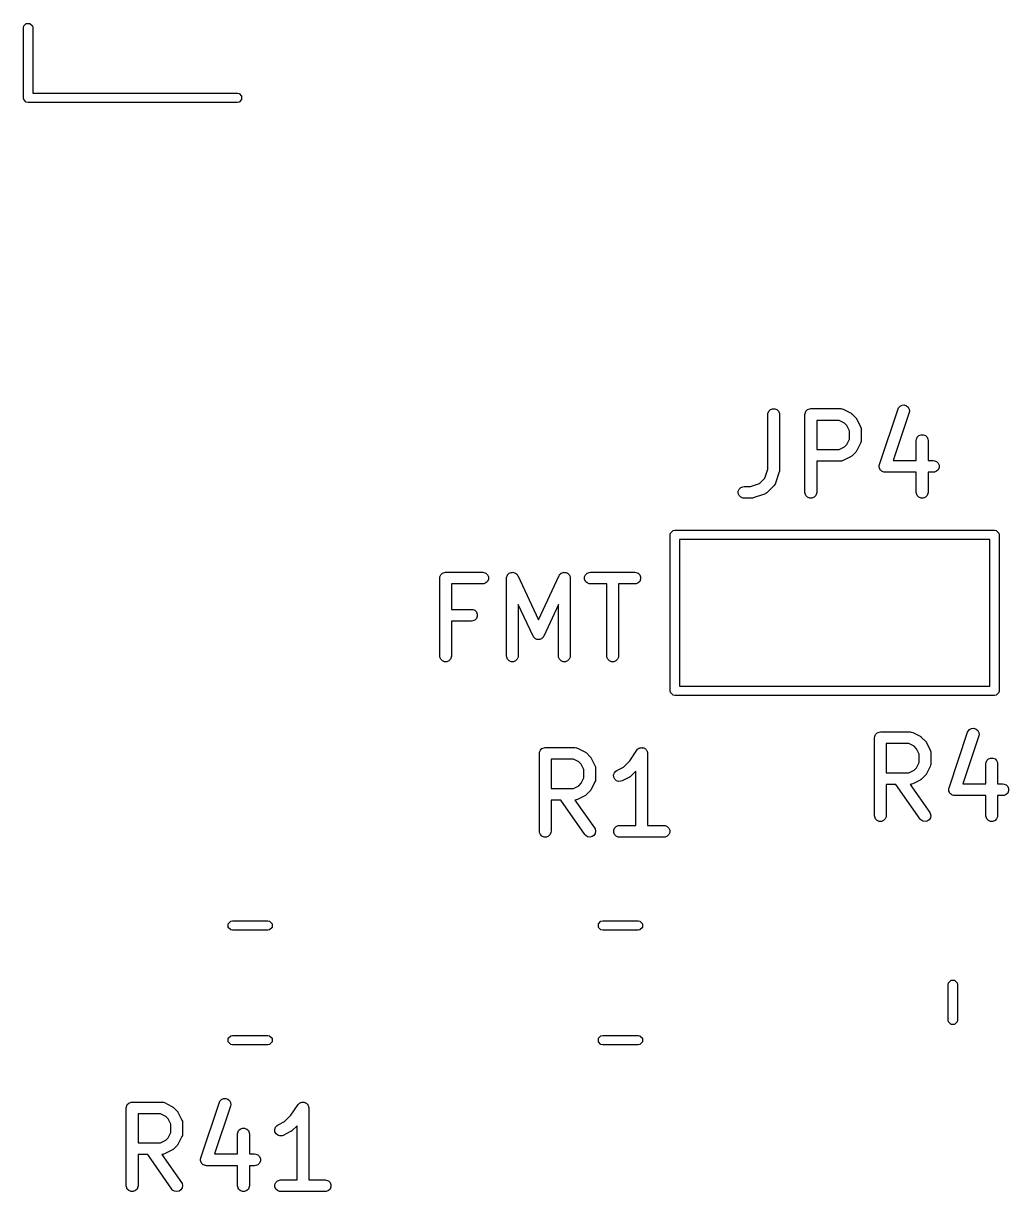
# Model space of a CAD drawing. Extents: x 2.05 to 8.87, y -5.84 to -2.88.
# Drawn here: x 4.305 to 4.802, y -4.387 to -3.797 of the extents above; entities that cross this region are included whole.
import ezdxf

# ---------------------------------------------------------------- set-up
doc = ezdxf.new("R2010")
doc.units = 0
doc.header["$MEASUREMENT"] = 0
doc.layers.add('BLACK', color=7, linetype='CONTINUOUS')

msp = doc.modelspace()

# ---------------------------------------------------------------- linework, layer by layer
at = {"layer": 'BLACK', "linetype": 'CONTINUOUS'}
for p, q in [((4.30472, -3.79882), (4.3049, -3.79791)), ((4.30472, -3.83425), (4.30472, -3.79882)), ((4.3049, -3.79791), (4.30618, -3.79664)), ((4.30618, -3.79664), (4.30799, -3.79664)), ((4.30799, -3.79664), (4.30927, -3.79791)), ((4.30927, -3.79791), (4.30945, -3.79882)), ((4.30945, -3.79882), (4.30945, -3.83189)), ((4.3049, -3.83516), (4.30472, -3.83425)), ((4.30618, -3.83643), (4.3049, -3.83516)), ((4.30709, -3.83661), (4.30618, -3.83643)), ((4.4128, -3.83661), (4.30709, -3.83661)), ((4.30945, -3.83189), (4.4128, -3.83189)), ((4.4128, -3.83189), (4.4137, -3.83207)), ((4.4137, -3.83643), (4.4128, -3.83661)), ((4.4137, -3.83207), (4.41498, -3.83335)), ((4.41498, -3.83516), (4.4137, -3.83643)), ((4.41498, -3.83335), (4.41498, -3.83516)), ((4.74678, -3.99095), (4.74753, -3.99008)), ((4.74753, -3.99008), (4.74856, -3.98956)), ((4.74856, -3.98956), (4.74971, -3.98948)), ((4.74971, -3.98948), (4.75081, -3.98984)), ((4.75081, -3.98984), (4.75168, -3.9906)), ((4.75168, -3.9906), (4.75219, -3.99163)), ((4.68077, -3.99428), (4.68083, -3.99371)), ((4.68077, -4.02193), (4.68077, -3.99428)), ((4.68083, -3.99371), (4.68127, -3.99264)), ((4.68127, -3.99264), (4.68209, -3.99183)), ((4.68209, -3.99183), (4.68315, -3.99139)), ((4.68315, -3.99139), (4.6843, -3.99139)), ((4.6843, -3.99139), (4.68537, -3.99183)), ((4.68537, -3.99183), (4.68618, -3.99264)), ((4.68618, -3.99264), (4.68662, -3.99371)), ((4.68662, -3.99371), (4.68668, -3.99428)), ((4.68668, -3.99428), (4.68668, -4.02241)), ((4.69952, -3.99428), (4.69958, -3.99371)), ((4.69952, -4.03365), (4.69952, -3.99428)), ((4.69958, -3.99371), (4.70002, -3.99264)), ((4.70002, -3.99264), (4.70083, -3.99183)), ((4.70083, -3.99183), (4.7019, -3.99139)), ((4.7019, -3.99139), (4.70247, -3.99133)), ((4.70247, -3.99133), (4.71747, -3.99133)), ((4.71747, -3.99133), (4.71805, -3.99139)), ((4.71805, -3.99139), (4.71815, -3.99143)), ((4.71815, -3.99143), (4.71825, -3.99144)), ((4.71825, -3.99144), (4.71879, -3.99164)), ((4.71879, -3.99164), (4.72254, -3.99352)), ((4.72254, -3.99352), (4.72279, -3.99367)), ((4.72279, -3.99367), (4.72286, -3.9937)), ((4.72286, -3.9937), (4.72294, -3.99377)), ((4.72294, -3.99377), (4.72303, -3.99383)), ((4.72303, -3.99383), (4.72308, -3.99389)), ((4.72308, -3.99389), (4.72331, -3.99407)), ((4.72331, -3.99407), (4.72518, -3.99595)), ((4.72518, -3.99595), (4.72537, -3.99617)), ((4.72537, -3.99617), (4.72543, -3.99622)), ((4.72543, -3.99622), (4.72549, -3.99631)), ((4.72549, -3.99631), (4.72555, -3.99639)), ((4.72555, -3.99639), (4.72558, -3.99647)), ((4.72558, -3.99647), (4.72574, -3.99671)), ((4.72574, -3.99671), (4.72761, -4.00046)), ((4.73717, -4.0196), (4.74654, -3.99148)), ((4.75215, -3.99334), (4.74407, -4.01758)), ((4.74654, -3.99148), (4.74678, -3.99095)), ((4.75227, -3.99278), (4.75215, -3.99334)), ((4.75219, -3.99163), (4.75227, -3.99278)), ((4.71678, -3.99724), (4.70543, -3.99724)), ((4.70543, -3.99724), (4.70543, -4.01195)), ((4.71947, -3.99859), (4.71678, -3.99724)), ((4.72067, -3.99978), (4.71947, -3.99859)), ((4.72202, -4.00248), (4.72067, -3.99978)), ((4.72202, -4.00671), (4.72202, -4.00248)), ((4.72761, -4.00046), (4.72782, -4.001)), ((4.72782, -4.001), (4.72783, -4.00111)), ((4.72783, -4.00111), (4.72787, -4.00121)), ((4.72787, -4.00121), (4.72792, -4.00178)), ((4.72792, -4.00178), (4.72792, -4.00741)), ((4.72067, -4.00941), (4.72202, -4.00671)), ((4.72782, -4.00819), (4.72761, -4.00873)), ((4.72783, -4.00808), (4.72782, -4.00819)), ((4.72787, -4.00798), (4.72783, -4.00808)), ((4.72792, -4.00741), (4.72787, -4.00798)), ((4.75576, -4.00741), (4.75582, -4.00683)), ((4.75576, -4.01758), (4.75576, -4.00741)), ((4.75582, -4.00683), (4.75626, -4.00577)), ((4.75626, -4.00577), (4.75708, -4.00495)), ((4.75708, -4.00495), (4.75814, -4.00451)), ((4.75814, -4.00451), (4.75929, -4.00451)), ((4.75929, -4.00451), (4.76036, -4.00495)), ((4.76036, -4.00495), (4.76117, -4.00577)), ((4.76117, -4.00577), (4.76161, -4.00683)), ((4.76161, -4.00683), (4.76167, -4.00741)), ((4.76167, -4.00741), (4.76167, -4.01758)), ((4.70543, -4.01195), (4.71678, -4.01195)), ((4.71678, -4.01195), (4.71947, -4.01061)), ((4.71947, -4.01061), (4.72067, -4.00941)), ((4.72518, -4.01324), (4.72331, -4.01512)), ((4.72537, -4.01302), (4.72518, -4.01324)), ((4.72543, -4.01297), (4.72537, -4.01302)), ((4.72549, -4.01288), (4.72543, -4.01297)), ((4.72555, -4.0128), (4.72549, -4.01288)), ((4.72558, -4.01273), (4.72555, -4.0128)), ((4.72574, -4.01248), (4.72558, -4.01273)), ((4.72761, -4.00873), (4.72574, -4.01248)), ((4.71747, -4.01786), (4.70543, -4.01786)), ((4.70543, -4.01786), (4.70543, -4.03365)), ((4.71805, -4.0178), (4.71747, -4.01786)), ((4.71815, -4.01776), (4.71805, -4.0178)), ((4.71825, -4.01775), (4.71815, -4.01776)), ((4.71879, -4.01755), (4.71825, -4.01775)), ((4.72254, -4.01567), (4.71879, -4.01755)), ((4.72279, -4.01552), (4.72254, -4.01567)), ((4.72286, -4.01549), (4.72279, -4.01552)), ((4.72294, -4.01542), (4.72286, -4.01549)), ((4.72303, -4.01536), (4.72294, -4.01542)), ((4.72308, -4.01531), (4.72303, -4.01536)), ((4.72331, -4.01512), (4.72308, -4.01531)), ((4.73704, -4.02016), (4.73707, -4.02001)), ((4.73707, -4.02063), (4.73704, -4.02016)), ((4.73707, -4.01995), (4.7371, -4.01988)), ((4.73707, -4.02001), (4.73707, -4.01995)), ((4.7371, -4.01988), (4.73717, -4.0196)), ((4.74407, -4.01758), (4.75576, -4.01758)), ((4.76167, -4.01758), (4.76434, -4.01758)), ((4.76434, -4.01758), (4.76492, -4.01763)), ((4.76492, -4.01763), (4.76598, -4.01808)), ((4.76598, -4.01808), (4.7668, -4.01889)), ((4.7668, -4.01889), (4.76724, -4.01995)), ((4.76724, -4.01995), (4.76724, -4.02111)), ((4.67927, -4.02643), (4.68077, -4.02193)), ((4.68653, -4.02334), (4.68465, -4.02896)), ((4.68659, -4.02305), (4.68653, -4.02334)), ((4.68662, -4.02298), (4.68659, -4.02305)), ((4.68663, -4.02288), (4.68662, -4.02298)), ((4.68666, -4.02278), (4.68663, -4.02288)), ((4.68668, -4.02241), (4.68665, -4.0227)), ((4.68665, -4.0227), (4.68666, -4.02278)), ((4.73707, -4.02111), (4.73707, -4.02063)), ((4.73711, -4.02121), (4.73707, -4.02111)), ((4.73712, -4.02131), (4.73711, -4.02121)), ((4.73733, -4.02173), (4.73712, -4.02131)), ((4.73751, -4.02217), (4.73733, -4.02173)), ((4.73759, -4.02225), (4.73751, -4.02217)), ((4.73764, -4.02234), (4.73759, -4.02225)), ((4.73799, -4.02265), (4.73764, -4.02234)), ((4.73833, -4.02299), (4.73799, -4.02265)), ((4.73843, -4.02303), (4.73833, -4.02299)), ((4.73851, -4.0231), (4.73843, -4.02303)), ((4.73896, -4.02325), (4.73851, -4.0231)), ((4.73939, -4.02343), (4.73896, -4.02325)), ((4.73954, -4.02344), (4.73939, -4.02343)), ((4.7396, -4.02346), (4.73954, -4.02344)), ((4.73968, -4.02345), (4.7396, -4.02346)), ((4.73997, -4.02348), (4.73968, -4.02345)), ((4.75576, -4.02348), (4.73997, -4.02348)), ((4.75576, -4.03365), (4.75576, -4.02348)), ((4.76434, -4.02348), (4.76167, -4.02348)), ((4.76167, -4.02348), (4.76167, -4.03365)), ((4.76492, -4.02343), (4.76434, -4.02348)), ((4.76598, -4.02299), (4.76492, -4.02343)), ((4.7668, -4.02217), (4.76598, -4.02299)), ((4.76724, -4.02111), (4.7668, -4.02217)), ((4.66583, -4.03308), (4.66627, -4.03201)), ((4.66627, -4.03201), (4.66709, -4.0312)), ((4.66709, -4.0312), (4.66815, -4.03076)), ((4.66815, -4.03076), (4.66873, -4.0307)), ((4.66873, -4.0307), (4.672, -4.0307)), ((4.672, -4.0307), (4.67651, -4.0292)), ((4.67651, -4.0292), (4.67927, -4.02643)), ((4.68394, -4.03012), (4.68019, -4.03387)), ((4.68431, -4.02967), (4.68394, -4.03012)), ((4.68435, -4.02957), (4.68431, -4.02967)), ((4.68442, -4.02949), (4.68435, -4.02957)), ((4.68465, -4.02896), (4.68442, -4.02949)), ((4.66583, -4.03423), (4.66583, -4.03308)), ((4.66627, -4.03529), (4.66583, -4.03423)), ((4.66709, -4.03611), (4.66627, -4.03529)), ((4.66815, -4.03655), (4.66709, -4.03611)), ((4.66873, -4.03661), (4.66815, -4.03655)), ((4.67248, -4.03661), (4.66873, -4.03661)), ((4.67277, -4.03658), (4.67248, -4.03661)), ((4.67285, -4.03658), (4.67277, -4.03658)), ((4.67295, -4.03656), (4.67285, -4.03658)), ((4.67305, -4.03655), (4.67295, -4.03656)), ((4.67313, -4.03652), (4.67305, -4.03655)), ((4.67341, -4.03646), (4.67313, -4.03652)), ((4.67904, -4.03458), (4.67341, -4.03646)), ((4.67957, -4.03434), (4.67904, -4.03458)), ((4.67965, -4.03428), (4.67957, -4.03434)), ((4.67974, -4.03423), (4.67965, -4.03428)), ((4.68019, -4.03387), (4.67974, -4.03423)), ((4.69958, -4.03423), (4.69952, -4.03365)), ((4.70002, -4.03529), (4.69958, -4.03423)), ((4.70083, -4.03611), (4.70002, -4.03529)), ((4.7019, -4.03655), (4.70083, -4.03611)), ((4.70305, -4.03655), (4.7019, -4.03655)), ((4.70412, -4.03611), (4.70305, -4.03655)), ((4.70493, -4.03529), (4.70412, -4.03611)), ((4.70537, -4.03423), (4.70493, -4.03529)), ((4.70543, -4.03365), (4.70537, -4.03423)), ((4.75582, -4.03423), (4.75576, -4.03365)), ((4.75626, -4.03529), (4.75582, -4.03423)), ((4.75708, -4.03611), (4.75626, -4.03529)), ((4.75814, -4.03655), (4.75708, -4.03611)), ((4.75929, -4.03655), (4.75814, -4.03655)), ((4.76036, -4.03611), (4.75929, -4.03655)), ((4.76117, -4.03529), (4.76036, -4.03611)), ((4.76161, -4.03423), (4.76117, -4.03529)), ((4.76167, -4.03365), (4.76161, -4.03423)), ((4.6315, -4.05512), (4.63168, -4.05421)), ((4.6315, -4.13386), (4.6315, -4.05512)), ((4.63168, -4.05421), (4.63295, -4.05294)), ((4.63295, -4.05294), (4.63386, -4.05276)), ((4.63386, -4.05276), (4.79528, -4.05276)), ((4.79528, -4.05276), (4.79618, -4.05294)), ((4.79618, -4.05294), (4.79746, -4.05421)), ((4.79746, -4.05421), (4.79764, -4.05512)), ((4.79764, -4.05512), (4.79764, -4.13386)), ((4.63622, -4.05748), (4.63622, -4.1315)), ((4.79291, -4.05748), (4.63622, -4.05748)), ((4.79291, -4.1315), (4.79291, -4.05748)), ((4.51504, -4.07696), (4.5151, -4.07639)), ((4.51504, -4.11633), (4.51504, -4.07696)), ((4.5151, -4.07639), (4.51554, -4.07532)), ((4.51554, -4.07532), (4.51636, -4.07451)), ((4.51636, -4.07451), (4.51742, -4.07407)), ((4.51742, -4.07407), (4.518, -4.07401)), ((4.518, -4.07401), (4.53675, -4.07401)), ((4.53675, -4.07401), (4.53732, -4.07407)), ((4.53732, -4.07407), (4.53839, -4.07451)), ((4.53839, -4.07942), (4.53732, -4.07986)), ((4.53839, -4.07451), (4.5392, -4.07532)), ((4.5392, -4.0786), (4.53839, -4.07942)), ((4.5392, -4.07532), (4.53964, -4.07639)), ((4.53964, -4.07754), (4.5392, -4.0786)), ((4.53964, -4.07639), (4.53964, -4.07754)), ((4.54879, -4.07696), (4.54883, -4.07658)), ((4.54879, -4.11633), (4.54879, -4.07696)), ((4.54883, -4.07651), (4.54884, -4.07648)), ((4.54883, -4.07658), (4.54883, -4.07651)), ((4.54884, -4.07648), (4.54885, -4.07639)), ((4.54885, -4.07639), (4.54904, -4.07591)), ((4.54904, -4.07591), (4.54922, -4.07543)), ((4.54922, -4.07543), (4.54926, -4.07538)), ((4.54926, -4.07538), (4.54929, -4.07532)), ((4.54929, -4.07532), (4.54965, -4.07496)), ((4.54965, -4.07496), (4.55, -4.07458)), ((4.55, -4.07458), (4.55006, -4.07455)), ((4.55006, -4.07455), (4.5501, -4.07451)), ((4.5501, -4.07451), (4.55058, -4.07431)), ((4.55058, -4.07431), (4.55104, -4.07409)), ((4.55104, -4.07409), (4.55111, -4.07409)), ((4.55111, -4.07409), (4.55117, -4.07407)), ((4.55117, -4.07407), (4.55168, -4.07407)), ((4.55168, -4.07407), (4.55219, -4.07404)), ((4.55219, -4.07404), (4.55225, -4.07407)), ((4.55225, -4.07407), (4.55232, -4.07407)), ((4.55232, -4.07407), (4.55279, -4.07426)), ((4.55279, -4.07426), (4.55327, -4.07444)), ((4.55327, -4.07444), (4.55332, -4.07448)), ((4.55332, -4.07448), (4.55338, -4.07451)), ((4.55338, -4.07451), (4.55375, -4.07487)), ((4.55375, -4.07487), (4.55412, -4.07521)), ((4.55412, -4.07521), (4.55417, -4.07529)), ((4.55417, -4.07529), (4.5542, -4.07532)), ((4.5542, -4.07532), (4.55423, -4.07539)), ((4.55423, -4.07539), (4.55442, -4.07571)), ((4.55442, -4.07571), (4.56487, -4.0981)), ((4.56487, -4.0981), (4.57531, -4.07571)), ((4.57531, -4.07571), (4.57551, -4.07539)), ((4.57551, -4.07539), (4.57554, -4.07532)), ((4.57554, -4.07532), (4.57556, -4.07529)), ((4.57556, -4.07529), (4.57561, -4.07521)), ((4.57561, -4.07521), (4.57599, -4.07487)), ((4.57599, -4.07487), (4.57635, -4.07451)), ((4.57635, -4.07451), (4.57641, -4.07448)), ((4.57641, -4.07448), (4.57646, -4.07444)), ((4.57646, -4.07444), (4.57694, -4.07426)), ((4.57694, -4.07426), (4.57741, -4.07407)), ((4.57741, -4.07407), (4.57748, -4.07407)), ((4.57748, -4.07407), (4.57754, -4.07404)), ((4.57754, -4.07404), (4.57805, -4.07407)), ((4.57805, -4.07407), (4.57857, -4.07407)), ((4.57857, -4.07407), (4.57863, -4.07409)), ((4.57863, -4.07409), (4.57869, -4.07409)), ((4.57869, -4.07409), (4.57916, -4.07431)), ((4.57916, -4.07431), (4.57963, -4.07451)), ((4.57963, -4.07451), (4.57968, -4.07455)), ((4.57968, -4.07455), (4.57974, -4.07458)), ((4.57974, -4.07458), (4.58008, -4.07496)), ((4.58008, -4.07496), (4.58045, -4.07532)), ((4.58045, -4.07532), (4.58047, -4.07538)), ((4.58047, -4.07538), (4.58052, -4.07543)), ((4.58052, -4.07543), (4.58069, -4.07591)), ((4.58069, -4.07591), (4.58089, -4.07639)), ((4.58089, -4.07639), (4.5809, -4.07648)), ((4.5809, -4.07648), (4.58091, -4.07651)), ((4.58091, -4.07651), (4.58091, -4.07658)), ((4.58091, -4.07658), (4.58094, -4.07696)), ((4.58094, -4.07696), (4.58094, -4.11633)), ((4.58822, -4.07639), (4.58866, -4.07532)), ((4.58822, -4.07754), (4.58822, -4.07639)), ((4.58866, -4.0786), (4.58822, -4.07754)), ((4.58866, -4.07532), (4.58947, -4.07451)), ((4.58947, -4.07942), (4.58866, -4.0786)), ((4.58947, -4.07451), (4.59054, -4.07407)), ((4.59054, -4.07986), (4.58947, -4.07942)), ((4.59054, -4.07407), (4.59111, -4.07401)), ((4.59111, -4.07401), (4.61361, -4.07401)), ((4.61361, -4.07401), (4.61419, -4.07407)), ((4.61419, -4.07407), (4.61525, -4.07451)), ((4.61525, -4.07942), (4.61419, -4.07986)), ((4.61525, -4.07451), (4.61607, -4.07532)), ((4.61607, -4.0786), (4.61525, -4.07942)), ((4.61607, -4.07532), (4.61651, -4.07639)), ((4.61651, -4.07754), (4.61607, -4.0786)), ((4.61651, -4.07639), (4.61651, -4.07754)), ((4.53675, -4.07991), (4.52095, -4.07991)), ((4.52095, -4.07991), (4.52095, -4.09276)), ((4.53732, -4.07986), (4.53675, -4.07991)), ((4.59111, -4.07991), (4.59054, -4.07986)), ((4.59941, -4.07991), (4.59111, -4.07991)), ((4.59941, -4.11633), (4.59941, -4.07991)), ((4.61361, -4.07991), (4.60531, -4.07991)), ((4.60531, -4.07991), (4.60531, -4.11633)), ((4.61419, -4.07986), (4.61361, -4.07991)), ((4.56219, -4.10633), (4.5547, -4.09027)), ((4.5547, -4.09027), (4.5547, -4.11633)), ((4.57504, -4.09027), (4.56754, -4.10633)), ((4.57504, -4.11633), (4.57504, -4.09027)), ((4.52095, -4.09276), (4.53112, -4.09276)), ((4.53112, -4.09276), (4.5317, -4.09281)), ((4.5317, -4.09281), (4.53276, -4.09325)), ((4.53276, -4.09325), (4.53358, -4.09407)), ((4.53358, -4.09407), (4.53402, -4.09513)), ((4.53402, -4.09629), (4.53358, -4.09735)), ((4.53402, -4.09513), (4.53402, -4.09629)), ((4.53112, -4.09866), (4.52095, -4.09866)), ((4.52095, -4.09866), (4.52095, -4.11633)), ((4.5317, -4.09861), (4.53112, -4.09866)), ((4.53276, -4.09816), (4.5317, -4.09861)), ((4.53358, -4.09735), (4.53276, -4.09816)), ((4.56232, -4.10654), (4.56219, -4.10633)), ((4.56234, -4.10661), (4.56232, -4.10654)), ((4.56239, -4.10666), (4.56234, -4.10661)), ((4.56249, -4.10683), (4.56239, -4.10666)), ((4.56282, -4.10713), (4.56249, -4.10683)), ((4.56312, -4.10746), (4.56282, -4.10713)), ((4.56324, -4.10752), (4.56312, -4.10746)), ((4.56334, -4.10761), (4.56324, -4.10752)), ((4.56376, -4.10776), (4.56334, -4.10761)), ((4.56416, -4.10795), (4.56376, -4.10776)), ((4.5643, -4.10796), (4.56416, -4.10795)), ((4.56442, -4.108), (4.5643, -4.10796)), ((4.56487, -4.10798), (4.56442, -4.108)), ((4.56532, -4.108), (4.56487, -4.10798)), ((4.56544, -4.10796), (4.56532, -4.108)), ((4.56557, -4.10795), (4.56544, -4.10796)), ((4.56598, -4.10776), (4.56557, -4.10795)), ((4.5664, -4.10761), (4.56598, -4.10776)), ((4.56649, -4.10752), (4.5664, -4.10761)), ((4.56661, -4.10746), (4.56649, -4.10752)), ((4.56692, -4.10713), (4.56661, -4.10746)), ((4.56725, -4.10683), (4.56692, -4.10713)), ((4.56735, -4.10666), (4.56725, -4.10683)), ((4.56739, -4.10661), (4.56735, -4.10666)), ((4.56742, -4.10654), (4.56739, -4.10661)), ((4.56754, -4.10633), (4.56742, -4.10654)), ((4.5151, -4.11691), (4.51504, -4.11633)), ((4.51554, -4.11797), (4.5151, -4.11691)), ((4.51636, -4.11879), (4.51554, -4.11797)), ((4.51742, -4.11923), (4.51636, -4.11879)), ((4.51857, -4.11923), (4.51742, -4.11923)), ((4.51964, -4.11879), (4.51857, -4.11923)), ((4.52045, -4.11797), (4.51964, -4.11879)), ((4.52089, -4.11691), (4.52045, -4.11797)), ((4.52095, -4.11633), (4.52089, -4.11691)), ((4.54885, -4.11691), (4.54879, -4.11633)), ((4.54929, -4.11797), (4.54885, -4.11691)), ((4.5501, -4.11879), (4.54929, -4.11797)), ((4.55117, -4.11923), (4.5501, -4.11879)), ((4.55232, -4.11923), (4.55117, -4.11923)), ((4.55338, -4.11879), (4.55232, -4.11923)), ((4.5542, -4.11797), (4.55338, -4.11879)), ((4.55464, -4.11691), (4.5542, -4.11797)), ((4.5547, -4.11633), (4.55464, -4.11691)), ((4.57509, -4.11691), (4.57504, -4.11633)), ((4.57554, -4.11797), (4.57509, -4.11691)), ((4.57635, -4.11879), (4.57554, -4.11797)), ((4.57741, -4.11923), (4.57635, -4.11879)), ((4.57857, -4.11923), (4.57741, -4.11923)), ((4.57963, -4.11879), (4.57857, -4.11923)), ((4.58045, -4.11797), (4.57963, -4.11879)), ((4.58089, -4.11691), (4.58045, -4.11797)), ((4.58094, -4.11633), (4.58089, -4.11691)), ((4.59947, -4.11691), (4.59941, -4.11633)), ((4.59991, -4.11797), (4.59947, -4.11691)), ((4.60072, -4.11879), (4.59991, -4.11797)), ((4.60179, -4.11923), (4.60072, -4.11879)), ((4.60294, -4.11923), (4.60179, -4.11923)), ((4.604, -4.11879), (4.60294, -4.11923)), ((4.60482, -4.11797), (4.604, -4.11879)), ((4.60526, -4.11691), (4.60482, -4.11797)), ((4.60531, -4.11633), (4.60526, -4.11691)), ((4.63622, -4.1315), (4.79291, -4.1315)), ((4.63168, -4.13476), (4.6315, -4.13386)), ((4.63295, -4.13604), (4.63168, -4.13476)), ((4.63386, -4.13622), (4.63295, -4.13604)), ((4.79528, -4.13622), (4.63386, -4.13622)), ((4.79618, -4.13604), (4.79528, -4.13622)), ((4.79746, -4.13476), (4.79618, -4.13604)), ((4.79764, -4.13386), (4.79746, -4.13476)), ((4.73473, -4.15709), (4.73517, -4.15603)), ((4.73517, -4.15603), (4.73599, -4.15521)), ((4.73599, -4.15521), (4.73705, -4.15477)), ((4.73705, -4.15477), (4.73763, -4.15472)), ((4.73763, -4.15472), (4.75262, -4.15472)), ((4.75262, -4.15472), (4.7532, -4.15477)), ((4.7532, -4.15477), (4.7533, -4.15481)), ((4.7533, -4.15481), (4.7534, -4.15482)), ((4.7534, -4.15482), (4.75395, -4.15503)), ((4.75395, -4.15503), (4.75769, -4.1569)), ((4.77232, -4.18298), (4.78169, -4.15486)), ((4.78169, -4.15486), (4.78193, -4.15433)), ((4.78193, -4.15433), (4.78269, -4.15346)), ((4.78269, -4.15346), (4.78372, -4.15295)), ((4.78372, -4.15295), (4.78486, -4.15287)), ((4.78486, -4.15287), (4.78596, -4.15323)), ((4.78596, -4.15323), (4.78683, -4.15398)), ((4.78683, -4.15398), (4.78734, -4.15502)), ((4.78734, -4.15502), (4.78743, -4.15616)), ((4.73467, -4.15767), (4.73473, -4.15709)), ((4.73467, -4.19704), (4.73467, -4.15767)), ((4.75193, -4.16062), (4.74058, -4.16062)), ((4.74058, -4.16062), (4.74058, -4.17534)), ((4.75463, -4.16197), (4.75193, -4.16062)), ((4.75582, -4.16317), (4.75463, -4.16197)), ((4.75769, -4.1569), (4.75794, -4.15706)), ((4.75794, -4.15706), (4.75801, -4.15709)), ((4.75801, -4.15709), (4.7581, -4.15716)), ((4.7581, -4.15716), (4.75818, -4.15721)), ((4.75818, -4.15721), (4.75824, -4.15727)), ((4.75824, -4.15727), (4.75846, -4.15746)), ((4.75846, -4.15746), (4.76034, -4.15933)), ((4.76034, -4.15933), (4.76052, -4.15956)), ((4.76052, -4.15956), (4.76058, -4.15961)), ((4.76058, -4.15961), (4.76064, -4.1597)), ((4.76064, -4.1597), (4.7607, -4.15978)), ((4.7607, -4.15978), (4.76073, -4.15985)), ((4.76073, -4.15985), (4.76089, -4.1601)), ((4.76089, -4.1601), (4.76276, -4.16385)), ((4.7873, -4.15673), (4.77922, -4.18096)), ((4.78743, -4.15616), (4.7873, -4.15673)), ((4.56535, -4.16554), (4.5654, -4.16497)), ((4.56535, -4.20491), (4.56535, -4.16554)), ((4.5654, -4.16497), (4.56585, -4.1639)), ((4.56585, -4.1639), (4.56666, -4.16309)), ((4.56666, -4.16309), (4.56772, -4.16265)), ((4.56772, -4.16265), (4.5683, -4.16259)), ((4.5683, -4.16259), (4.5833, -4.16259)), ((4.5833, -4.16259), (4.58387, -4.16265)), ((4.58387, -4.16265), (4.58397, -4.16269)), ((4.58397, -4.16269), (4.58408, -4.1627)), ((4.58408, -4.1627), (4.58462, -4.1629)), ((4.58462, -4.1629), (4.58837, -4.16478)), ((4.58837, -4.16478), (4.58862, -4.16493)), ((4.58862, -4.16493), (4.58869, -4.16496)), ((4.58869, -4.16496), (4.58877, -4.16503)), ((4.58877, -4.16503), (4.58886, -4.16509)), ((4.58886, -4.16509), (4.58891, -4.16515)), ((4.58891, -4.16515), (4.58914, -4.16533)), ((4.58914, -4.16533), (4.59101, -4.16721)), ((4.59101, -4.16721), (4.5912, -4.16743)), ((4.5912, -4.16743), (4.59126, -4.16748)), ((4.59126, -4.16748), (4.59131, -4.16757)), ((4.59131, -4.16757), (4.59138, -4.16765)), ((4.59138, -4.16765), (4.59141, -4.16773)), ((4.59141, -4.16773), (4.59156, -4.16797)), ((4.611, -4.16929), (4.61459, -4.16391)), ((4.61459, -4.1639), (4.61495, -4.16346)), ((4.61459, -4.16391), (4.61459, -4.1639)), ((4.61459, -4.1639), (4.61459, -4.1639)), ((4.61459, -4.1639), (4.61459, -4.1639)), ((4.61495, -4.16346), (4.6152, -4.1633)), ((4.6152, -4.1633), (4.6154, -4.16309)), ((4.6154, -4.16309), (4.61567, -4.16298)), ((4.61567, -4.16298), (4.61591, -4.16282)), ((4.61591, -4.16282), (4.6162, -4.16276)), ((4.6162, -4.16276), (4.61647, -4.16265)), ((4.61647, -4.16265), (4.61676, -4.16265)), ((4.61676, -4.16265), (4.61704, -4.16259)), ((4.61704, -4.16259), (4.61733, -4.16265)), ((4.61733, -4.16265), (4.61762, -4.16265)), ((4.61762, -4.16265), (4.61789, -4.16276)), ((4.61789, -4.16276), (4.61817, -4.16281)), ((4.61817, -4.16281), (4.61842, -4.16298)), ((4.61842, -4.16298), (4.61869, -4.16309)), ((4.61869, -4.16309), (4.61889, -4.16329)), ((4.61889, -4.16329), (4.61913, -4.16345)), ((4.61913, -4.16345), (4.61929, -4.1637)), ((4.61929, -4.1637), (4.6195, -4.1639)), ((4.6195, -4.1639), (4.61961, -4.16417)), ((4.61961, -4.16417), (4.61977, -4.16441)), ((4.61977, -4.16441), (4.61983, -4.1647)), ((4.61983, -4.1647), (4.61994, -4.16497)), ((4.61994, -4.16497), (4.62, -4.16554)), ((4.62, -4.16554), (4.62, -4.16554)), ((4.62, -4.16554), (4.62, -4.16554)), ((4.62, -4.16554), (4.62, -4.16554)), ((4.62, -4.16554), (4.62, -4.20196)), ((4.75717, -4.16587), (4.75582, -4.16317)), ((4.75717, -4.1701), (4.75717, -4.16587)), ((4.76276, -4.16385), (4.76297, -4.16439)), ((4.76297, -4.16439), (4.76298, -4.1645)), ((4.76298, -4.1645), (4.76302, -4.16459)), ((4.76302, -4.16459), (4.76308, -4.16517)), ((4.76308, -4.16517), (4.76308, -4.17079)), ((4.79223, -4.16834), (4.79329, -4.1679)), ((4.79329, -4.1679), (4.79445, -4.1679)), ((4.79445, -4.1679), (4.79551, -4.16834)), ((4.5826, -4.1685), (4.57125, -4.1685)), ((4.57125, -4.1685), (4.57125, -4.18321)), ((4.5853, -4.16985), (4.5826, -4.1685)), ((4.5865, -4.17104), (4.5853, -4.16985)), ((4.58785, -4.17374), (4.5865, -4.17104)), ((4.58785, -4.17797), (4.58785, -4.17374)), ((4.59156, -4.16797), (4.59344, -4.17172)), ((4.59344, -4.17172), (4.59365, -4.17226)), ((4.59365, -4.17226), (4.59365, -4.17237)), ((4.59365, -4.17237), (4.59369, -4.17247)), ((4.59369, -4.17247), (4.59375, -4.17304)), ((4.59375, -4.17304), (4.59375, -4.17867)), ((4.60448, -4.17415), (4.6078, -4.17249)), ((4.6078, -4.17249), (4.611, -4.16929)), ((4.75463, -4.17399), (4.75582, -4.17279)), ((4.75582, -4.17279), (4.75717, -4.1701)), ((4.76276, -4.17211), (4.76089, -4.17586)), ((4.76297, -4.17157), (4.76276, -4.17211)), ((4.76298, -4.17147), (4.76297, -4.17157)), ((4.76302, -4.17137), (4.76298, -4.17147)), ((4.76308, -4.17079), (4.76302, -4.17137)), ((4.79092, -4.17079), (4.79097, -4.17022)), ((4.79092, -4.18096), (4.79092, -4.17079)), ((4.79097, -4.17022), (4.79141, -4.16915)), ((4.79141, -4.16915), (4.79223, -4.16834)), ((4.79551, -4.16834), (4.79632, -4.16915)), ((4.79632, -4.16915), (4.79677, -4.17022)), ((4.79677, -4.17022), (4.79682, -4.17079)), ((4.79682, -4.17079), (4.79682, -4.18096)), ((4.5865, -4.18067), (4.58785, -4.17797)), ((4.59365, -4.17945), (4.59344, -4.17999)), ((4.59369, -4.17924), (4.59365, -4.17934)), ((4.59365, -4.17934), (4.59365, -4.17945)), ((4.59375, -4.17867), (4.59369, -4.17924)), ((4.60287, -4.17642), (4.60323, -4.17533)), ((4.60295, -4.17757), (4.60287, -4.17642)), ((4.60346, -4.1786), (4.60295, -4.17757)), ((4.60323, -4.17533), (4.60399, -4.17446)), ((4.60433, -4.17936), (4.60346, -4.1786)), ((4.60399, -4.17446), (4.60448, -4.17415)), ((4.60543, -4.17972), (4.60433, -4.17936)), ((4.60658, -4.17964), (4.60543, -4.17972)), ((4.60712, -4.17943), (4.60658, -4.17964)), ((4.61087, -4.17756), (4.60712, -4.17943)), ((4.61111, -4.1774), (4.61087, -4.17756)), ((4.61119, -4.17737), (4.61111, -4.1774)), ((4.61127, -4.17731), (4.61119, -4.17737)), ((4.61136, -4.17725), (4.61127, -4.17731)), ((4.61141, -4.17719), (4.61136, -4.17725)), ((4.61163, -4.17701), (4.61141, -4.17719)), ((4.61409, -4.17455), (4.61163, -4.17701)), ((4.61409, -4.20196), (4.61409, -4.17455)), ((4.74058, -4.17534), (4.75193, -4.17534)), ((4.75193, -4.17534), (4.75463, -4.17399)), ((4.75769, -4.17906), (4.75395, -4.18093)), ((4.75794, -4.1789), (4.75769, -4.17906)), ((4.75801, -4.17887), (4.75794, -4.1789)), ((4.7581, -4.17881), (4.75801, -4.17887)), ((4.75818, -4.17875), (4.7581, -4.17881)), ((4.75824, -4.17869), (4.75818, -4.17875)), ((4.75846, -4.17851), (4.75824, -4.17869)), ((4.76034, -4.17663), (4.75846, -4.17851)), ((4.76052, -4.1764), (4.76034, -4.17663)), ((4.76058, -4.17635), (4.76052, -4.1764)), ((4.76064, -4.17626), (4.76058, -4.17635)), ((4.7607, -4.17618), (4.76064, -4.17626)), ((4.76073, -4.17611), (4.7607, -4.17618)), ((4.76089, -4.17586), (4.76073, -4.17611)), ((4.57125, -4.18321), (4.5826, -4.18321)), ((4.5826, -4.18321), (4.5853, -4.18186)), ((4.5853, -4.18186), (4.5865, -4.18067)), ((4.59101, -4.1845), (4.58914, -4.18638)), ((4.5912, -4.18428), (4.59101, -4.1845)), ((4.59126, -4.18423), (4.5912, -4.18428)), ((4.59131, -4.18414), (4.59126, -4.18423)), ((4.59138, -4.18406), (4.59131, -4.18414)), ((4.59141, -4.18399), (4.59138, -4.18406)), ((4.59156, -4.18374), (4.59141, -4.18399)), ((4.59344, -4.17999), (4.59156, -4.18374)), ((4.74546, -4.18125), (4.74058, -4.18125)), ((4.74058, -4.18125), (4.74058, -4.19704)), ((4.7577, -4.19873), (4.74546, -4.18125)), ((4.7532, -4.18119), (4.75267, -4.18124)), ((4.75267, -4.18124), (4.76254, -4.19535)), ((4.7533, -4.18115), (4.7532, -4.18119)), ((4.7534, -4.18114), (4.7533, -4.18115)), ((4.75395, -4.18093), (4.7534, -4.18114)), ((4.77219, -4.18355), (4.77223, -4.1834)), ((4.77223, -4.18402), (4.77219, -4.18355)), ((4.77223, -4.18334), (4.77226, -4.18327)), ((4.77223, -4.1834), (4.77223, -4.18334)), ((4.77223, -4.18449), (4.77223, -4.18402)), ((4.77227, -4.18459), (4.77223, -4.18449)), ((4.77226, -4.18327), (4.77232, -4.18298)), ((4.77227, -4.1847), (4.77227, -4.18459)), ((4.77249, -4.18512), (4.77227, -4.1847)), ((4.77267, -4.18556), (4.77249, -4.18512)), ((4.77274, -4.18563), (4.77267, -4.18556)), ((4.77279, -4.18573), (4.77274, -4.18563)), ((4.77922, -4.18096), (4.79092, -4.18096)), ((4.79682, -4.18096), (4.79949, -4.18096)), ((4.79949, -4.18096), (4.80007, -4.18102)), ((4.80007, -4.18102), (4.80113, -4.18146)), ((4.80113, -4.18146), (4.80195, -4.18228)), ((4.80195, -4.18556), (4.80113, -4.18637)), ((4.80195, -4.18228), (4.80239, -4.18334)), ((4.80239, -4.18449), (4.80195, -4.18556)), ((4.80239, -4.18334), (4.80239, -4.18449)), ((4.57614, -4.18912), (4.57125, -4.18912)), ((4.57125, -4.18912), (4.57125, -4.20491)), ((4.58838, -4.20661), (4.57614, -4.18912)), ((4.58387, -4.18906), (4.58334, -4.18911)), ((4.58334, -4.18911), (4.59322, -4.20322)), ((4.58397, -4.18902), (4.58387, -4.18906)), ((4.58408, -4.18901), (4.58397, -4.18902)), ((4.58462, -4.18881), (4.58408, -4.18901)), ((4.58837, -4.18693), (4.58462, -4.18881)), ((4.58862, -4.18678), (4.58837, -4.18693)), ((4.58869, -4.18675), (4.58862, -4.18678)), ((4.58877, -4.18668), (4.58869, -4.18675)), ((4.58886, -4.18662), (4.58877, -4.18668)), ((4.58891, -4.18657), (4.58886, -4.18662)), ((4.58914, -4.18638), (4.58891, -4.18657)), ((4.77315, -4.18604), (4.77279, -4.18573)), ((4.77348, -4.18637), (4.77315, -4.18604)), ((4.77358, -4.18641), (4.77348, -4.18637)), ((4.77366, -4.18648), (4.77358, -4.18641)), ((4.77411, -4.18663), (4.77366, -4.18648)), ((4.77455, -4.18681), (4.77411, -4.18663)), ((4.7747, -4.18683), (4.77455, -4.18681)), ((4.77475, -4.18685), (4.7747, -4.18683)), ((4.77483, -4.18684), (4.77475, -4.18685)), ((4.77512, -4.18687), (4.77483, -4.18684)), ((4.79092, -4.18687), (4.77512, -4.18687)), ((4.79092, -4.19704), (4.79092, -4.18687)), ((4.79949, -4.18687), (4.79682, -4.18687)), ((4.79682, -4.18687), (4.79682, -4.19704)), ((4.80007, -4.18681), (4.79949, -4.18687)), ((4.80113, -4.18637), (4.80007, -4.18681)), ((4.73473, -4.19762), (4.73467, -4.19704)), ((4.74058, -4.19704), (4.74052, -4.19762)), ((4.76254, -4.19535), (4.76283, -4.19585)), ((4.76283, -4.19585), (4.76308, -4.19698)), ((4.76308, -4.19698), (4.76288, -4.19811)), ((4.79097, -4.19762), (4.79092, -4.19704)), ((4.79682, -4.19704), (4.79677, -4.19762)), ((4.59322, -4.20322), (4.5935, -4.20373)), ((4.6029, -4.20434), (4.60334, -4.20327)), ((4.60334, -4.20327), (4.60416, -4.20246)), ((4.60416, -4.20246), (4.60522, -4.20202)), ((4.60522, -4.20202), (4.6058, -4.20196)), ((4.6058, -4.20196), (4.61409, -4.20196)), ((4.62, -4.20196), (4.62829, -4.20196)), ((4.62829, -4.20196), (4.62887, -4.20202)), ((4.62887, -4.20202), (4.62993, -4.20246)), ((4.62993, -4.20246), (4.63075, -4.20327)), ((4.63075, -4.20327), (4.63119, -4.20434)), ((4.73517, -4.19868), (4.73473, -4.19762)), ((4.73599, -4.1995), (4.73517, -4.19868)), ((4.73705, -4.19994), (4.73599, -4.1995)), ((4.7382, -4.19994), (4.73705, -4.19994)), ((4.73927, -4.1995), (4.7382, -4.19994)), ((4.74008, -4.19868), (4.73927, -4.1995)), ((4.74052, -4.19762), (4.74008, -4.19868)), ((4.75808, -4.19917), (4.7577, -4.19873)), ((4.75905, -4.19979), (4.75808, -4.19917)), ((4.76019, -4.19999), (4.75905, -4.19979)), ((4.76131, -4.19974), (4.76019, -4.19999)), ((4.76226, -4.19908), (4.76131, -4.19974)), ((4.76288, -4.19811), (4.76226, -4.19908)), ((4.79141, -4.19868), (4.79097, -4.19762)), ((4.79223, -4.1995), (4.79141, -4.19868)), ((4.79329, -4.19994), (4.79223, -4.1995)), ((4.79445, -4.19994), (4.79329, -4.19994)), ((4.79551, -4.1995), (4.79445, -4.19994)), ((4.79632, -4.19868), (4.79551, -4.1995)), ((4.79677, -4.19762), (4.79632, -4.19868)), ((4.5654, -4.20549), (4.56535, -4.20491)), ((4.56585, -4.20655), (4.5654, -4.20549)), ((4.56666, -4.20737), (4.56585, -4.20655)), ((4.56772, -4.20781), (4.56666, -4.20737)), ((4.56888, -4.20781), (4.56772, -4.20781)), ((4.56994, -4.20737), (4.56888, -4.20781)), ((4.57076, -4.20655), (4.56994, -4.20737)), ((4.5712, -4.20549), (4.57076, -4.20655)), ((4.57125, -4.20491), (4.5712, -4.20549)), ((4.58876, -4.20705), (4.58838, -4.20661)), ((4.58973, -4.20767), (4.58876, -4.20705)), ((4.59086, -4.20787), (4.58973, -4.20767)), ((4.59199, -4.20762), (4.59086, -4.20787)), ((4.59293, -4.20696), (4.59199, -4.20762)), ((4.59355, -4.20598), (4.59293, -4.20696)), ((4.5935, -4.20373), (4.59375, -4.20485)), ((4.59375, -4.20485), (4.59355, -4.20598)), ((4.6029, -4.20549), (4.6029, -4.20434)), ((4.60334, -4.20655), (4.6029, -4.20549)), ((4.60416, -4.20737), (4.60334, -4.20655)), ((4.60522, -4.20781), (4.60416, -4.20737)), ((4.6058, -4.20787), (4.60522, -4.20781)), ((4.62829, -4.20787), (4.6058, -4.20787)), ((4.62887, -4.20781), (4.62829, -4.20787)), ((4.62993, -4.20737), (4.62887, -4.20781)), ((4.63075, -4.20655), (4.62993, -4.20737)), ((4.63119, -4.20549), (4.63075, -4.20655)), ((4.63119, -4.20434), (4.63119, -4.20549)), ((4.40817, -4.25166), (4.40945, -4.25038)), ((4.40945, -4.25038), (4.41035, -4.2502)), ((4.41035, -4.2502), (4.42823, -4.2502)), ((4.42823, -4.2502), (4.42913, -4.25038)), ((4.42913, -4.25038), (4.43041, -4.25166)), ((4.59518, -4.25166), (4.59646, -4.25038)), ((4.59646, -4.25038), (4.59736, -4.2502)), ((4.59736, -4.2502), (4.61524, -4.2502)), ((4.61524, -4.2502), (4.61614, -4.25038)), ((4.61614, -4.25038), (4.61742, -4.25166)), ((4.40817, -4.25346), (4.40817, -4.25166)), ((4.40945, -4.25474), (4.40817, -4.25346)), ((4.41035, -4.25492), (4.40945, -4.25474)), ((4.42823, -4.25492), (4.41035, -4.25492)), ((4.42913, -4.25474), (4.42823, -4.25492)), ((4.43041, -4.25346), (4.42913, -4.25474)), ((4.43041, -4.25166), (4.43041, -4.25346)), ((4.59518, -4.25346), (4.59518, -4.25166)), ((4.59646, -4.25474), (4.59518, -4.25346)), ((4.59736, -4.25492), (4.59646, -4.25474)), ((4.61524, -4.25492), (4.59736, -4.25492)), ((4.61614, -4.25474), (4.61524, -4.25492)), ((4.61742, -4.25346), (4.61614, -4.25474)), ((4.61742, -4.25166), (4.61742, -4.25346)), ((4.77185, -4.2824), (4.77203, -4.2815)), ((4.77185, -4.30028), (4.77185, -4.2824)), ((4.77203, -4.2815), (4.77331, -4.28022)), ((4.77331, -4.28022), (4.77512, -4.28022)), ((4.77512, -4.28022), (4.77639, -4.2815)), ((4.77639, -4.2815), (4.77657, -4.2824)), ((4.77657, -4.2824), (4.77657, -4.30028)), ((4.77203, -4.30118), (4.77185, -4.30028)), ((4.77331, -4.30246), (4.77203, -4.30118)), ((4.77512, -4.30246), (4.77331, -4.30246)), ((4.77639, -4.30118), (4.77512, -4.30246)), ((4.77657, -4.30028), (4.77639, -4.30118)), ((4.40817, -4.30953), (4.40945, -4.30825)), ((4.40817, -4.31134), (4.40817, -4.30953)), ((4.40945, -4.30825), (4.41035, -4.30807)), ((4.41035, -4.30807), (4.42823, -4.30807)), ((4.42823, -4.30807), (4.42913, -4.30825)), ((4.42913, -4.30825), (4.43041, -4.30953)), ((4.43041, -4.30953), (4.43041, -4.31134)), ((4.59518, -4.30953), (4.59646, -4.30825)), ((4.59518, -4.31134), (4.59518, -4.30953)), ((4.59646, -4.30825), (4.59736, -4.30807)), ((4.59736, -4.30807), (4.61524, -4.30807)), ((4.61524, -4.30807), (4.61614, -4.30825)), ((4.61614, -4.30825), (4.61742, -4.30953)), ((4.61742, -4.30953), (4.61742, -4.31134)), ((4.40945, -4.31262), (4.40817, -4.31134)), ((4.41035, -4.3128), (4.40945, -4.31262)), ((4.42823, -4.3128), (4.41035, -4.3128)), ((4.42913, -4.31262), (4.42823, -4.3128)), ((4.43041, -4.31134), (4.42913, -4.31262)), ((4.59646, -4.31262), (4.59518, -4.31134)), ((4.59736, -4.3128), (4.59646, -4.31262)), ((4.61524, -4.3128), (4.59736, -4.3128)), ((4.61614, -4.31262), (4.61524, -4.3128)), ((4.61742, -4.31134), (4.61614, -4.31262)), ((4.35672, -4.34468), (4.35678, -4.3441)), ((4.35672, -4.38405), (4.35672, -4.34468)), ((4.35678, -4.3441), (4.35722, -4.34304)), ((4.35722, -4.34304), (4.35803, -4.34222)), ((4.35803, -4.34222), (4.3591, -4.34178)), ((4.3591, -4.34178), (4.35967, -4.34173)), ((4.35967, -4.34173), (4.37467, -4.34173)), ((4.37467, -4.34173), (4.37525, -4.34178)), ((4.37525, -4.34178), (4.37535, -4.34182)), ((4.37535, -4.34182), (4.37545, -4.34183)), ((4.37545, -4.34183), (4.37599, -4.34204)), ((4.37599, -4.34204), (4.37974, -4.34391)), ((4.37974, -4.34391), (4.37999, -4.34407)), ((4.37999, -4.34407), (4.38006, -4.3441)), ((4.38006, -4.3441), (4.38014, -4.34416)), ((4.38014, -4.34416), (4.38023, -4.34422)), ((4.38023, -4.34422), (4.38028, -4.34428)), ((4.38028, -4.34428), (4.38051, -4.34446)), ((4.38051, -4.34446), (4.38238, -4.34634)), ((4.39437, -4.36999), (4.40374, -4.34187)), ((4.40934, -4.34374), (4.40127, -4.36797)), ((4.40374, -4.34187), (4.40398, -4.34134)), ((4.40398, -4.34134), (4.40473, -4.34047)), ((4.40473, -4.34047), (4.40576, -4.33996)), ((4.40576, -4.33996), (4.40691, -4.33987)), ((4.40691, -4.33987), (4.40801, -4.34024)), ((4.40801, -4.34024), (4.40888, -4.34099)), ((4.40888, -4.34099), (4.40939, -4.34202)), ((4.40947, -4.34317), (4.40934, -4.34374)), ((4.40939, -4.34202), (4.40947, -4.34317)), ((4.43987, -4.34842), (4.44346, -4.34304)), ((4.44346, -4.34304), (4.44382, -4.34259)), ((4.44346, -4.34304), (4.44346, -4.34304)), ((4.44346, -4.34304), (4.44346, -4.34304)), ((4.44346, -4.34304), (4.44346, -4.34304)), ((4.44382, -4.34259), (4.44407, -4.34243)), ((4.44407, -4.34243), (4.44427, -4.34222)), ((4.44427, -4.34222), (4.44454, -4.34211)), ((4.44454, -4.34211), (4.44478, -4.34195)), ((4.44478, -4.34195), (4.44507, -4.34189)), ((4.44507, -4.34189), (4.44534, -4.34178)), ((4.44534, -4.34178), (4.44563, -4.34178)), ((4.44563, -4.34178), (4.44591, -4.34173)), ((4.44591, -4.34173), (4.4462, -4.34178)), ((4.4462, -4.34178), (4.44649, -4.34178)), ((4.44649, -4.34178), (4.44676, -4.34189)), ((4.44676, -4.34189), (4.44704, -4.34195)), ((4.44704, -4.34195), (4.44728, -4.34211)), ((4.44728, -4.34211), (4.44755, -4.34222)), ((4.44755, -4.34222), (4.44776, -4.34243)), ((4.44776, -4.34243), (4.448, -4.34259)), ((4.448, -4.34259), (4.44816, -4.34283)), ((4.44816, -4.34283), (4.44837, -4.34304)), ((4.44837, -4.34304), (4.44848, -4.3433)), ((4.44848, -4.3433), (4.44864, -4.34355)), ((4.44864, -4.34355), (4.4487, -4.34383)), ((4.4487, -4.34383), (4.44881, -4.3441)), ((4.44881, -4.3441), (4.44887, -4.34467)), ((4.44887, -4.34467), (4.44887, -4.34467)), ((4.44887, -4.34467), (4.44887, -4.34468)), ((4.44887, -4.34468), (4.44887, -4.34468)), ((4.44887, -4.34468), (4.44887, -4.3811)), ((4.37397, -4.34763), (4.36263, -4.34763)), ((4.36263, -4.34763), (4.36263, -4.36235)), ((4.37667, -4.34898), (4.37397, -4.34763)), ((4.37787, -4.35018), (4.37667, -4.34898)), ((4.37922, -4.35287), (4.37787, -4.35018)), ((4.38238, -4.34634), (4.38257, -4.34657)), ((4.38257, -4.34657), (4.38263, -4.34662)), ((4.38263, -4.34662), (4.38268, -4.34671)), ((4.38268, -4.34671), (4.38275, -4.34679)), ((4.38275, -4.34679), (4.38278, -4.34686)), ((4.38278, -4.34686), (4.38294, -4.34711)), ((4.38294, -4.34711), (4.38481, -4.35086)), ((4.38481, -4.35086), (4.38502, -4.3514)), ((4.43666, -4.35163), (4.43987, -4.34842)), ((4.37922, -4.3571), (4.37922, -4.35287)), ((4.38502, -4.3514), (4.38503, -4.3515)), ((4.38503, -4.3515), (4.38507, -4.3516)), ((4.38507, -4.3516), (4.38512, -4.35218)), ((4.38512, -4.35218), (4.38512, -4.3578)), ((4.41302, -4.35723), (4.41346, -4.35616)), ((4.41346, -4.35616), (4.41428, -4.35535)), ((4.41428, -4.35535), (4.41534, -4.35491)), ((4.41534, -4.35491), (4.41649, -4.35491)), ((4.41649, -4.35491), (4.41756, -4.35535)), ((4.41756, -4.35535), (4.41837, -4.35616)), ((4.41837, -4.35616), (4.41881, -4.35723)), ((4.43173, -4.35556), (4.4321, -4.35446)), ((4.43182, -4.35671), (4.43173, -4.35556)), ((4.43233, -4.35774), (4.43182, -4.35671)), ((4.4321, -4.35446), (4.43285, -4.35359)), ((4.43285, -4.35359), (4.43334, -4.35329)), ((4.43334, -4.35329), (4.43666, -4.35163)), ((4.43973, -4.35669), (4.43598, -4.35857)), ((4.43998, -4.35654), (4.43973, -4.35669)), ((4.44005, -4.35651), (4.43998, -4.35654)), ((4.44014, -4.35644), (4.44005, -4.35651)), ((4.44022, -4.35638), (4.44014, -4.35644)), ((4.44028, -4.35633), (4.44022, -4.35638)), ((4.4405, -4.35614), (4.44028, -4.35633)), ((4.44296, -4.35368), (4.4405, -4.35614)), ((4.44296, -4.3811), (4.44296, -4.35368)), ((4.36263, -4.36235), (4.37397, -4.36235)), ((4.37397, -4.36235), (4.37667, -4.361)), ((4.37667, -4.361), (4.37787, -4.3598)), ((4.37787, -4.3598), (4.37922, -4.3571)), ((4.38481, -4.35912), (4.38294, -4.36287)), ((4.38502, -4.35858), (4.38481, -4.35912)), ((4.38503, -4.35848), (4.38502, -4.35858)), ((4.38507, -4.35838), (4.38503, -4.35848)), ((4.38512, -4.3578), (4.38507, -4.35838)), ((4.41296, -4.3578), (4.41302, -4.35723)), ((4.41296, -4.36797), (4.41296, -4.3578)), ((4.41881, -4.35723), (4.41887, -4.3578)), ((4.41887, -4.3578), (4.41887, -4.36797)), ((4.4332, -4.35849), (4.43233, -4.35774)), ((4.4343, -4.35886), (4.4332, -4.35849)), ((4.43544, -4.35877), (4.4343, -4.35886)), ((4.43598, -4.35857), (4.43544, -4.35877)), ((4.36751, -4.36825), (4.36263, -4.36825)), ((4.36263, -4.36825), (4.36263, -4.38405)), ((4.37975, -4.38574), (4.36751, -4.36825)), ((4.37525, -4.3682), (4.37472, -4.36825)), ((4.37472, -4.36825), (4.38459, -4.38235)), ((4.37535, -4.36816), (4.37525, -4.3682)), ((4.37545, -4.36815), (4.37535, -4.36816)), ((4.37599, -4.36794), (4.37545, -4.36815)), ((4.37974, -4.36607), (4.37599, -4.36794)), ((4.37999, -4.36591), (4.37974, -4.36607)), ((4.38006, -4.36588), (4.37999, -4.36591)), ((4.38014, -4.36581), (4.38006, -4.36588)), ((4.38023, -4.36576), (4.38014, -4.36581)), ((4.38028, -4.3657), (4.38023, -4.36576)), ((4.38051, -4.36551), (4.38028, -4.3657)), ((4.38238, -4.36364), (4.38051, -4.36551)), ((4.38257, -4.36341), (4.38238, -4.36364)), ((4.38263, -4.36336), (4.38257, -4.36341)), ((4.38268, -4.36327), (4.38263, -4.36336)), ((4.38275, -4.36319), (4.38268, -4.36327)), ((4.38278, -4.36312), (4.38275, -4.36319)), ((4.38294, -4.36287), (4.38278, -4.36312)), ((4.40127, -4.36797), (4.41296, -4.36797)), ((4.41887, -4.36797), (4.42154, -4.36797)), ((4.42154, -4.36797), (4.42212, -4.36803)), ((4.42212, -4.36803), (4.42318, -4.36847)), ((4.42318, -4.36847), (4.424, -4.36928)), ((4.39424, -4.37056), (4.39427, -4.37041)), ((4.39427, -4.37103), (4.39424, -4.37056)), ((4.39427, -4.37035), (4.3943, -4.37028)), ((4.39427, -4.37041), (4.39427, -4.37035)), ((4.39427, -4.3715), (4.39427, -4.37103)), ((4.39431, -4.3716), (4.39427, -4.3715)), ((4.3943, -4.37028), (4.39437, -4.36999)), ((4.39432, -4.3717), (4.39431, -4.3716)), ((4.39453, -4.37213), (4.39432, -4.3717)), ((4.39471, -4.37257), (4.39453, -4.37213)), ((4.39479, -4.37264), (4.39471, -4.37257)), ((4.39484, -4.37273), (4.39479, -4.37264)), ((4.39519, -4.37305), (4.39484, -4.37273)), ((4.39553, -4.37338), (4.39519, -4.37305)), ((4.39563, -4.37342), (4.39553, -4.37338)), ((4.39571, -4.37349), (4.39563, -4.37342)), ((4.39616, -4.37364), (4.39571, -4.37349)), ((4.39659, -4.37382), (4.39616, -4.37364)), ((4.39674, -4.37384), (4.39659, -4.37382)), ((4.3968, -4.37385), (4.39674, -4.37384)), ((4.39688, -4.37385), (4.3968, -4.37385)), ((4.39717, -4.37388), (4.39688, -4.37385)), ((4.41296, -4.37388), (4.39717, -4.37388)), ((4.41296, -4.38405), (4.41296, -4.37388)), ((4.42154, -4.37388), (4.41887, -4.37388)), ((4.41887, -4.37388), (4.41887, -4.38405)), ((4.42212, -4.37382), (4.42154, -4.37388)), ((4.42318, -4.37338), (4.42212, -4.37382)), ((4.424, -4.37257), (4.42318, -4.37338)), ((4.424, -4.36928), (4.42444, -4.37035)), ((4.42444, -4.3715), (4.424, -4.37257)), ((4.42444, -4.37035), (4.42444, -4.3715)), ((4.35678, -4.38462), (4.35672, -4.38405)), ((4.35722, -4.38569), (4.35678, -4.38462)), ((4.35803, -4.3865), (4.35722, -4.38569)), ((4.36213, -4.38569), (4.36131, -4.3865)), ((4.36257, -4.38462), (4.36213, -4.38569)), ((4.36263, -4.38405), (4.36257, -4.38462)), ((4.38013, -4.38618), (4.37975, -4.38574)), ((4.3811, -4.3868), (4.38013, -4.38618)), ((4.3843, -4.38609), (4.38336, -4.38675)), ((4.38492, -4.38512), (4.3843, -4.38609)), ((4.38459, -4.38235), (4.38487, -4.38286)), ((4.38487, -4.38286), (4.38512, -4.38398)), ((4.38512, -4.38398), (4.38492, -4.38512)), ((4.41302, -4.38462), (4.41296, -4.38405)), ((4.41346, -4.38569), (4.41302, -4.38462)), ((4.41428, -4.3865), (4.41346, -4.38569)), ((4.41837, -4.38569), (4.41756, -4.3865)), ((4.41881, -4.38462), (4.41837, -4.38569)), ((4.41887, -4.38405), (4.41881, -4.38462)), ((4.43177, -4.38347), (4.43221, -4.38241)), ((4.43177, -4.38462), (4.43177, -4.38347)), ((4.43221, -4.38569), (4.43177, -4.38462)), ((4.43221, -4.38241), (4.43302, -4.38159)), ((4.43302, -4.3865), (4.43221, -4.38569)), ((4.43302, -4.38159), (4.43409, -4.38115)), ((4.43409, -4.38115), (4.43466, -4.3811)), ((4.43466, -4.3811), (4.44296, -4.3811)), ((4.44887, -4.3811), (4.45716, -4.3811)), ((4.45716, -4.3811), (4.45774, -4.38115)), ((4.45774, -4.38115), (4.4588, -4.38159)), ((4.4588, -4.38159), (4.45962, -4.38241)), ((4.45962, -4.38569), (4.4588, -4.3865)), ((4.45962, -4.38241), (4.46006, -4.38347)), ((4.46006, -4.38462), (4.45962, -4.38569)), ((4.46006, -4.38347), (4.46006, -4.38462)), ((4.3591, -4.38694), (4.35803, -4.3865)), ((4.36025, -4.38694), (4.3591, -4.38694)), ((4.36131, -4.3865), (4.36025, -4.38694)), ((4.38223, -4.387), (4.3811, -4.3868)), ((4.38336, -4.38675), (4.38223, -4.387)), ((4.41534, -4.38694), (4.41428, -4.3865)), ((4.41649, -4.38694), (4.41534, -4.38694)), ((4.41756, -4.3865), (4.41649, -4.38694)), ((4.43409, -4.38694), (4.43302, -4.3865)), ((4.43466, -4.387), (4.43409, -4.38694)), ((4.45716, -4.387), (4.43466, -4.387)), ((4.45774, -4.38694), (4.45716, -4.387)), ((4.4588, -4.3865), (4.45774, -4.38694))]:
    msp.add_line(p, q, dxfattribs=at)

doc.saveas('drawing.dxf')
